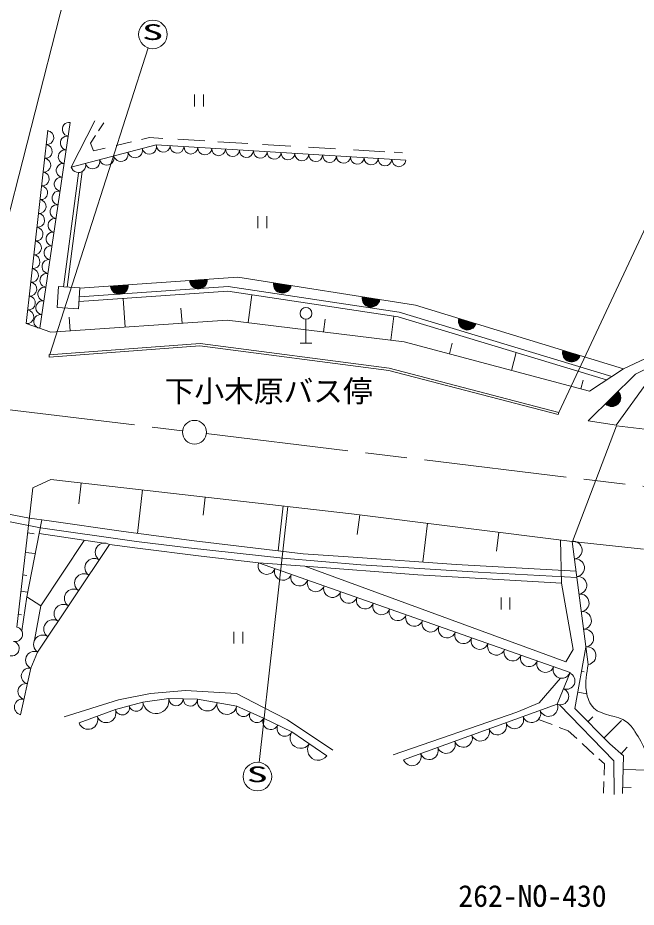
# Model space of a CAD drawing. Units: millimetres, scale not verified. Extents: x 40000 to 680000, y 20000 to 380000.
# Drawn here: x 454202 to 506236, y 243239 to 318066 of the extents above; entities that cross this region are included whole.
import ezdxf
from ezdxf.enums import TextEntityAlignment as Align

# ---------------------------------------------------------------- set-up
doc = ezdxf.new("R2010")
doc.units = ezdxf.units.MM
doc.header["$LTSCALE"] = 1000
doc.linetypes.add('CHAIN', pattern=[18.5, 12, -1.5, 3.5, -1.5])
for name, color, linetype, lineweight in [('M-BGD', 7, 'Continuous', 13), ('M-BMK', 2, 'CHAIN', 13), ('M-BMK-SRVR', 3, 'Continuous', 13), ('M-STR-HTXT', 7, 'Continuous', 13), ('M-STR-STR1', 1, 'Continuous', 13), ('M-STR-STR3', 7, 'Continuous', 13), ('M-STR-STRC', 7, 'Continuous', 13)]:
    doc.layers.add(name, color=color, linetype=linetype, lineweight=lineweight)
doc.styles.add('ＭＳ ゴシック', font='')
doc.styles.get('ＭＳ ゴシック').set_extended_font_data('MS Gothic')

msp = doc.modelspace()

# ---------------------------------------------------------------- linework, layer by layer
at = {"layer": 'M-BGD'}
for p, q in [((469072, 310599), (469071, 311599)), ((469821, 311599), (469822, 310599)), ((456048, 291941), (458623, 309266)), ((460690, 309391), (458706, 305505)), ((461434, 309225), (460993, 308555)), ((454899, 292333), (456743, 308618)), ((460734, 308163), (460318, 307531)), ((462487, 307324), (463767, 307628)), ((464605, 307827), (465278, 307986)), ((465278, 307986), (466395, 307919)), ((467669, 307842), (469949, 307705)), ((471024, 307641), (473547, 307489)), ((458706, 305505), (465856, 307366)), ((460318, 307531), (460566, 306869)), ((460566, 306869), (461552, 307103)), ((465856, 307366), (486853, 306088)), ((474792, 307415), (477188, 307271)), ((478673, 307182), (480943, 307045)), ((482443, 306955), (485074, 306797)), ((485866, 306750), (486564, 306708)), ((458044, 295430), (459310, 304987)), ((458344, 295410), (459633, 305141)), ((474401, 300370), (474401, 301370)), ((475151, 301370), (475151, 300370)), ((472726, 296249), (459428, 295318)), ((487661, 293881), (472726, 296249)), ((457633, 295457), (457518, 293689)), ((459429, 295340), (457633, 295457)), ((459314, 293572), (459429, 295340)), ((459355, 294200), (471877, 295059)), ((459381, 294603), (471893, 295461)), ((471877, 295059), (486206, 292896)), ((471893, 295461), (486294, 293287)), ((463079, 294456), (463244, 292048)), ((473885, 294756), (473596, 292419)), ((457518, 293689), (459314, 293572)), ((467933, 293629), (468020, 292377)), ((505170, 288542), (487661, 293881)), ((516526, 293909), (505170, 288542)), ((506167, 288073), (517216, 293641)), ((471817, 292639), (456993, 291617)), ((458526, 292893), (458606, 291728)), ((486725, 290795), (471817, 292639)), ((478452, 292698), (478452, 290698)), ((480061, 292712), (479928, 291636)), ((485839, 292952), (485589, 290936)), ((486206, 292896), (503741, 287601)), ((486294, 293287), (504176, 287888)), ((456993, 291617), (454899, 292333)), ((469539, 290657), (456825, 289721)), ((469533, 290456), (456840, 289521)), ((485424, 288391), (469533, 290456)), ((485462, 288588), (469539, 290657)), ((477952, 290698), (478952, 290698)), ((502302, 286655), (486725, 290795)), ((490755, 290692), (490515, 289788)), ((456840, 289521), (456830, 289721)), ((496143, 289896), (495745, 288398)), ((499679, 284678), (485424, 288391)), ((499730, 284871), (485462, 288588)), ((505170, 288542), (502302, 286655)), ((501781, 287570), (501588, 286845)), ((502195, 284148), (506167, 288073)), ((504560, 283795), (507265, 287562)), ((499730, 284871), (499683, 284677)), ((504578, 283783), (502195, 284148)), ((455177, 275961), (436901, 279523)), ((456988, 279215), (455470, 278518)), ((482271, 276346), (456988, 279215)), ((456103, 275169), (436849, 278922)), ((455470, 278518), (454128, 266808)), ((459328, 277173), (459527, 278927)), ((464268, 274686), (464683, 278342)), ((469793, 276217), (469966, 277743)), ((476108, 273220), (476536, 276997)), ((500843, 274017), (482271, 276346)), ((482764, 274597), (482972, 276258)), ((456231, 275818), (454951, 269342)), ((456855, 275733), (455177, 275961)), ((463085, 274844), (456855, 275733)), ((488279, 272282), (488687, 275542)), ((455572, 274660), (455035, 274722)), ((461435, 273875), (456005, 274676)), ((456103, 275169), (464183, 274005)), ((469033, 274049), (463085, 274844)), ((494482, 273199), (494681, 274790)), ((456138, 268589), (459775, 274092)), ((464183, 274005), (468571, 273487)), ((478214, 272973), (469033, 274049)), ((499876, 274138), (499948, 270493)), ((500843, 274017), (502201, 263663)), ((461926, 273746), (455872, 264709)), ((464286, 273436), (461926, 273746)), ((469627, 272785), (464286, 273436)), ((468571, 273487), (476495, 272600)), ((455672, 272988), (454847, 273083)), ((474455, 272209), (469627, 272785)), ((476495, 272600), (483059, 272044)), ((482430, 272692), (478214, 272973)), ((491095, 272085), (482430, 272692)), ((500665, 262994), (474455, 272209)), ((474455, 272209), (478355, 271942)), ((487863, 271194), (478355, 271942)), ((478355, 271942), (500324, 263889)), ((483059, 272044), (492932, 271421)), ((501173, 271499), (491095, 272085)), ((454968, 271152), (454630, 271190)), ((499948, 270493), (487863, 271194)), ((492932, 271421), (501243, 270969)), ((500932, 264920), (499948, 270493)), ((455031, 269750), (454472, 269814)), ((454951, 269342), (454540, 266479)), ((454951, 269342), (456138, 268589)), ((494866, 268298), (494866, 269298)), ((495616, 269298), (495616, 268298)), ((456138, 268589), (455611, 265706)), ((454502, 267850), (454251, 267879)), ((472382, 265418), (472382, 266418)), ((473132, 266418), (473132, 265418)), ((500324, 263889), (500932, 264920)), ((502009, 265123), (501058, 259945)), ((455872, 264709), (455313, 263343)), ((455313, 263343), (454444, 259430)), ((499590, 260319), (500665, 262994)), ((501864, 263033), (501633, 263076)), ((499858, 262514), (498077, 260427)), ((465379, 261230), (462681, 260690)), ((468326, 261480), (465379, 261230)), ((472601, 261210), (468326, 261480)), ((474822, 260069), (472601, 261210)), ((502071, 261197), (501313, 261336)), ((462681, 260690), (458115, 259257)), ((462411, 259860), (464736, 260483)), ((464736, 260483), (466915, 260795)), ((466915, 260795), (469322, 260733)), ((469322, 260733), (472622, 260152)), ((498077, 260427), (496196, 259648)), ((459361, 258739), (462411, 259860)), ((472622, 260152), (474884, 259135)), ((476898, 259011), (474822, 260069)), ((486662, 255647), (499590, 260319)), ((499769, 260273), (504350, 255555)), ((501058, 259945), (504028, 256993)), ((474884, 259135), (477271, 257994)), ((480717, 256438), (476898, 259011)), ((496196, 259648), (485797, 256058)), ((498016, 259044), (499163, 258597)), ((502575, 259242), (502173, 258837)), ((505004, 258946), (503543, 257475)), ((499764, 258362), (500513, 258070)), ((477271, 257994), (480198, 255982)), ((500513, 258070), (501229, 257419)), ((501684, 257004), (502678, 256100)), ((504028, 256993), (505163, 255967)), ((505479, 256695), (504974, 256137)), ((505163, 255967), (505073, 252799)), ((503087, 255727), (503564, 255293)), ((503564, 255293), (503534, 254360)), ((504350, 255555), (504384, 252732)), ((507256, 254770), (505131, 254830)), ((503517, 253828), (503485, 252834)), ((505805, 253318), (505088, 253338))]:
    msp.add_line(p, q, dxfattribs=at)
msp.add_circle((478452, 293198), 500, dxfattribs=at)
for centre, radius, start, end in [((458537, 308689), 584, 81.54482, 261.54482), ((456650, 307987), 583, 263.61607, 83.61607), ((458366, 307534), 584, 81.54482, 261.54482), ((456521, 306827), 583, 263.61607, 83.61607), ((458194, 306379), 584, 81.54482, 261.54482), ((464069, 306901), 616, 194.58905, 14.58905), ((465261, 307211), 616, 194.58905, 14.58905), ((466440, 307331), 584, 176.51657, 356.51657), ((467606, 307260), 584, 176.51657, 356.51657), ((468773, 307189), 584, 176.51657, 356.51657), ((469939, 307118), 584, 176.51657, 356.51657), ((471106, 307047), 584, 176.51657, 356.51657), ((472272, 306976), 584, 176.51657, 356.51657), ((473439, 306904), 584, 176.51657, 356.51657), ((474605, 306833), 584, 176.51657, 356.51657), ((475772, 306762), 584, 176.51657, 356.51657), ((456391, 305668), 583, 263.61607, 83.61607), ((460494, 305970), 616, 194.58905, 14.58905), ((461686, 306280), 616, 194.58905, 14.58905), ((462877, 306591), 616, 194.58905, 14.58905), ((476938, 306691), 584, 176.51657, 356.51657), ((478105, 306620), 584, 176.51657, 356.51657), ((479271, 306549), 584, 176.51657, 356.51657), ((480438, 306478), 584, 176.51657, 356.51657), ((481604, 306407), 584, 176.51657, 356.51657), ((482770, 306336), 584, 176.51657, 356.51657), ((483937, 306265), 584, 176.51657, 356.51657), ((485103, 306194), 584, 176.51657, 356.51657), ((486270, 306123), 584, 176.51657, 356.51657), ((458022, 305224), 584, 81.54482, 261.54482), ((459302, 305660), 616, 194.58905, 14.58905), ((456261, 304508), 583, 263.61607, 83.61607), ((457850, 304069), 584, 81.54482, 261.54482), ((456131, 303349), 583, 263.61607, 83.61607), ((457679, 302913), 584, 81.54482, 261.54482), ((456002, 302189), 583, 263.61607, 83.61607), ((457507, 301758), 584, 81.54482, 261.54482), ((455872, 301030), 583, 263.61607, 83.61607), ((457335, 300603), 584, 81.54482, 261.54482), ((455742, 299870), 583, 263.61607, 83.61607), ((457164, 299448), 584, 81.54482, 261.54482), ((455612, 298711), 583, 263.61607, 83.61607), ((456992, 298293), 584, 81.54482, 261.54482), ((455483, 297551), 583, 263.61607, 83.61607), ((456820, 297138), 584, 81.54482, 261.54482), ((455353, 296392), 583, 263.61607, 83.61607), ((456649, 295983), 584, 81.54482, 261.54482), ((455223, 295232), 583, 263.61607, 83.61607), ((462752, 295551), 750, 184.00227, 4.00227), ((462752, 295551), 700, 184.00227, 4.00227), ((462752, 295551), 650, 184.00227, 4.00227), ((462752, 295551), 600, 184.00227, 4.00227), ((462752, 295551), 550, 184.00227, 4.00227), ((462752, 295551), 500, 184.00227, 4.00227), ((462752, 295551), 450, 184.00227, 4.00227), ((462752, 295551), 400, 184.00227, 4.00227), ((462752, 295551), 350, 184.00227, 4.00227), ((462752, 295551), 300, 184.00227, 4.00227), ((462752, 295551), 250, 184.00227, 4.00227), ((469402, 296016), 750, 184.00227, 4.00227), ((469402, 296016), 700, 184.00227, 4.00227), ((469402, 296016), 650, 184.00227, 4.00227), ((469402, 296016), 600, 184.00227, 4.00227), ((469402, 296016), 550, 184.00227, 4.00227), ((469402, 296016), 500, 184.00227, 4.00227), ((469402, 296016), 450, 184.00227, 4.00227), ((469402, 296016), 400, 184.00227, 4.00227), ((469402, 296016), 350, 184.00227, 4.00227), ((469402, 296016), 300, 184.00227, 4.00227), ((469402, 296016), 250, 184.00227, 4.00227), ((469402, 296016), 200, 184.00227, 4.00227), ((469402, 296016), 150, 184.00227, 4.00227), ((469402, 296016), 100, 184.00227, 4.00227), ((469402, 296016), 50, 184.00227, 4.00227), ((476460, 295657), 750, 170.99258, 350.99258), ((476460, 295657), 700, 170.99258, 350.99258), ((476460, 295657), 650, 170.99258, 350.99258), ((476460, 295657), 600, 170.99258, 350.99258), ((476460, 295657), 550, 170.99258, 350.99258), ((476460, 295657), 500, 170.99258, 350.99258), ((476460, 295657), 450, 170.99258, 350.99258), ((476460, 295657), 400, 170.99258, 350.99258), ((476460, 295657), 350, 170.99258, 350.99258), ((476460, 295657), 300, 170.99258, 350.99258), ((476460, 295657), 250, 170.99258, 350.99258), ((476460, 295657), 200, 170.99258, 350.99258), ((476460, 295657), 150, 170.99258, 350.99258), ((476460, 295657), 100, 170.99258, 350.99258), ((476460, 295657), 50, 170.99258, 350.99258), ((456477, 294828), 584, 81.54482, 261.54482), ((462752, 295551), 200, 184.00227, 4.00227), ((462752, 295551), 150, 184.00227, 4.00227), ((462752, 295551), 100, 184.00227, 4.00227), ((462752, 295551), 50, 184.00227, 4.00227), ((455094, 294073), 583, 263.61607, 83.61607), ((456305, 293673), 584, 81.54482, 261.54482), ((483927, 294473), 750, 170.99258, 350.99258), ((483927, 294473), 700, 170.99258, 350.99258), ((483927, 294473), 650, 170.99258, 350.99258), ((483927, 294473), 600, 170.99258, 350.99258), ((483927, 294473), 550, 170.99258, 350.99258), ((483927, 294473), 500, 170.99258, 350.99258), ((483927, 294473), 450, 170.99258, 350.99258), ((483927, 294473), 400, 170.99258, 350.99258), ((483927, 294473), 350, 170.99258, 350.99258), ((483927, 294473), 300, 170.99258, 350.99258), ((483927, 294473), 250, 170.99258, 350.99258), ((483927, 294473), 200, 170.99258, 350.99258), ((483927, 294473), 150, 170.99258, 350.99258), ((483927, 294473), 100, 170.99258, 350.99258), ((483927, 294473), 50, 170.99258, 350.99258), ((454964, 292913), 583, 263.61607, 83.61607), ((456134, 292518), 584, 81.54482, 261.54482), ((492038, 292546), 750, 163.03995, 343.03995), ((492038, 292546), 700, 163.03995, 343.03995), ((492038, 292546), 650, 163.03995, 343.03995), ((492038, 292546), 600, 163.03995, 343.03995), ((492038, 292546), 550, 163.03995, 343.03995), ((492038, 292546), 500, 163.03995, 343.03995), ((492038, 292546), 450, 163.03995, 343.03995), ((492038, 292546), 400, 163.03995, 343.03995), ((492038, 292546), 350, 163.03995, 343.03995), ((492038, 292546), 300, 163.03995, 343.03995), ((492038, 292546), 250, 163.03995, 343.03995), ((492038, 292546), 200, 163.03995, 343.03995), ((492038, 292546), 150, 163.03995, 343.03995), ((492038, 292546), 100, 163.03995, 343.03995), ((492038, 292546), 50, 163.03995, 343.03995), ((500793, 289877), 750, 163.03995, 343.03995), ((500793, 289877), 700, 163.03995, 343.03995), ((500793, 289877), 650, 163.03995, 343.03995), ((500793, 289877), 600, 163.03995, 343.03995), ((500793, 289877), 550, 163.03995, 343.03995), ((500793, 289877), 500, 163.03995, 343.03995), ((500793, 289877), 450, 163.03995, 343.03995), ((500793, 289877), 400, 163.03995, 343.03995), ((500793, 289877), 350, 163.03995, 343.03995), ((500793, 289877), 300, 163.03995, 343.03995), ((500793, 289877), 250, 163.03995, 343.03995), ((500793, 289877), 200, 163.03995, 343.03995), ((500793, 289877), 150, 163.03995, 343.03995), ((500793, 289877), 100, 163.03995, 343.03995), ((500793, 289877), 50, 163.03995, 343.03995), ((504181, 286111), 750, 224.66139, 44.66139), ((504181, 286111), 700, 224.66139, 44.66139), ((504181, 286111), 650, 224.66139, 44.66139), ((504181, 286111), 600, 224.66139, 44.66139), ((504181, 286111), 550, 224.66139, 44.66139), ((504181, 286111), 500, 224.66139, 44.66139), ((504181, 286111), 450, 224.66139, 44.66139), ((504181, 286111), 400, 224.66139, 44.66139), ((504181, 286111), 350, 224.66139, 44.66139), ((504181, 286111), 300, 224.66139, 44.66139), ((504181, 286111), 250, 224.66139, 44.66139), ((504181, 286111), 200, 224.66139, 44.66139), ((504181, 286111), 150, 224.66139, 44.66139), ((504181, 286111), 100, 224.66139, 44.66139), ((504181, 286111), 50, 224.66139, 44.66139), ((461493, 273101), 777, 56.18247, 236.18247), ((500940, 273277), 746, 277.47014, 97.47014), ((460628, 271810), 777, 56.18247, 236.18247), ((501134, 271798), 746, 277.47014, 97.47014), ((475144, 271967), 731, 160.62813, 340.62813), ((476524, 271482), 731, 160.62813, 340.62813), ((459763, 270519), 777, 56.18247, 236.18247), ((477903, 270997), 731, 160.62813, 340.62813), ((501328, 270319), 746, 277.47014, 97.47014), ((479283, 270512), 731, 160.62813, 340.62813), ((480662, 270027), 731, 160.62813, 340.62813), ((458899, 269228), 777, 56.18247, 236.18247), ((482042, 269542), 731, 160.62813, 340.62813), ((501522, 268840), 746, 277.47014, 97.47014), ((458034, 267937), 777, 56.18247, 236.18247), ((483421, 269057), 731, 160.62813, 340.62813), ((484801, 268572), 731, 160.62813, 340.62813), ((486180, 268087), 731, 160.62813, 340.62813), ((501716, 267361), 746, 277.47014, 97.47014), ((457169, 266646), 777, 56.18247, 236.18247), ((487560, 267602), 731, 160.62813, 340.62813), ((488939, 267116), 731, 160.62813, 340.62813), ((453984, 266205), 620, 256.57044, 76.57044), ((490319, 266631), 731, 160.62813, 340.62813), ((491698, 266146), 731, 160.62813, 340.62813), ((501910, 265882), 746, 277.47014, 97.47014), ((456304, 265355), 777, 56.18247, 236.18247), ((493078, 265661), 731, 160.62813, 340.62813), ((453696, 265000), 620, 256.57044, 76.57044), ((494457, 265176), 731, 160.62813, 340.62813), ((495837, 264691), 731, 160.62813, 340.62813), ((502104, 264402), 746, 277.47014, 97.47014), ((455592, 264026), 738, 67.75961, 247.75961), ((497216, 264206), 731, 160.62813, 340.62813), ((498596, 263721), 731, 160.62813, 340.62813), ((499975, 263236), 731, 160.62813, 340.62813), ((455168, 262690), 668, 77.47982, 257.47982), ((500378, 262280), 704, 248.09915, 68.09915), ((454879, 261386), 668, 77.47982, 257.47982), ((499853, 260973), 704, 248.09915, 68.09915), ((454589, 260082), 668, 77.47982, 257.47982), ((464154, 260327), 602, 195.00371, 15.00371), ((465825, 260639), 1101, 188.13873, 8.13873), ((467517, 260779), 602, 178.52717, 358.52717), ((468720, 260748), 602, 178.52717, 358.52717), ((470147, 260587), 838, 170.02121, 350.02121), ((471797, 260297), 838, 170.02121, 350.02121), ((461649, 259580), 812, 200.17928, 20.17928), ((462992, 260016), 602, 195.00371, 15.00371), ((473188, 259898), 620, 155.80275, 335.80275), ((497435, 259540), 764, 199.86855, 19.86855), ((498872, 260059), 764, 199.86855, 19.86855), ((460123, 259019), 812, 200.17928, 20.17928), ((474319, 259390), 620, 155.80275, 335.80275), ((475481, 258850), 661, 154.44867, 334.44867), ((495999, 259021), 764, 199.86855, 19.86855), ((476675, 258280), 661, 154.44867, 334.44867), ((493126, 257983), 764, 199.86855, 19.86855), ((494562, 258502), 764, 199.86855, 19.86855), ((478003, 257491), 888, 145.48287, 325.48287), ((491689, 257464), 764, 199.86855, 19.86855), ((479466, 256485), 888, 145.48287, 325.48287), ((488816, 256426), 764, 199.86855, 19.86855), ((490253, 256945), 764, 199.86855, 19.86855), ((487380, 255907), 764, 199.86855, 19.86855)]:
    msp.add_arc(centre, radius, start, end, dxfattribs=at)
msp.add_open_spline([(502201, 263663), (502063, 262917), (501925, 262172), (502041, 261395), (502120, 260867), (502317, 260324), (502673, 259983), (503361, 259325), (504642, 259415), (505424, 258831), (505708, 258619), (505926, 258318), (506131, 258013), (506491, 257477), (506814, 256925), (507023, 256340), (507457, 255132), (507408, 253784), (507359, 252437)], degree=3, knots=[0, 0, 0, 0, 1, 1, 1, 2, 2, 2, 3, 3, 3, 4, 4, 4, 5, 5, 5, 6, 6, 6, 6], dxfattribs=at)
at = {"layer": 'M-BMK'}
for p, q in [((396998, 291885), (468070, 283320)), ((470064, 283080), (567357, 271355))]:
    msp.add_line(p, q, dxfattribs=at)
at = {"layer": 'M-BMK-SRVR'}
msp.add_circle((469072, 283196), 1000, dxfattribs=at)
at = {"layer": 'M-STR-STR1'}
for p, q in [((504565, 283748), (500867, 274015)), ((510528, 283022), (504565, 283748)), ((506857, 273361), (500843, 274017))]:
    msp.add_line(p, q, dxfattribs=at)
at = {"layer": 'M-STR-STR3'}
msp.add_line((450884, 291509), (459485, 325101), dxfattribs=at)
at = {"layer": 'M-STR-STRC'}
for p, q in [((465181, 315530), (456909, 289727)), ((509317, 305362), (499730, 284871)), ((474519, 255420), (476922, 276953))]:
    msp.add_line(p, q, dxfattribs=at)
for centre in [(465568, 316666), (474368, 254229)]:
    msp.add_circle(centre, 1200, dxfattribs=at)

# ---------------------------------------------------------------- texts
at = {"layer": 'M-STR-HTXT', "style": 'ＭＳ ゴシック'}
msp.add_text('下小木原バス停', height=1833, rotation=0.009, dxfattribs=at).set_placement((466563, 285190), align=Align.BOTTOM_LEFT)
at = {"layer": 'M-STR-STR1', "style": 'ＭＳ ゴシック'}
msp.add_text('262-NO-430', height=1833, rotation=0.009, dxfattribs=at).set_placement((491273, 242719), align=Align.BOTTOM_LEFT)
at = {"layer": 'M-STR-STRC', "style": 'ＭＳ ゴシック', "width": 2}
for p in [(464649, 315803), (473450, 253366)]:
    msp.add_text('S', height=1320, rotation=0.009, dxfattribs=at).set_placement(p, align=Align.BOTTOM_LEFT)

doc.saveas('drawing.dxf')
